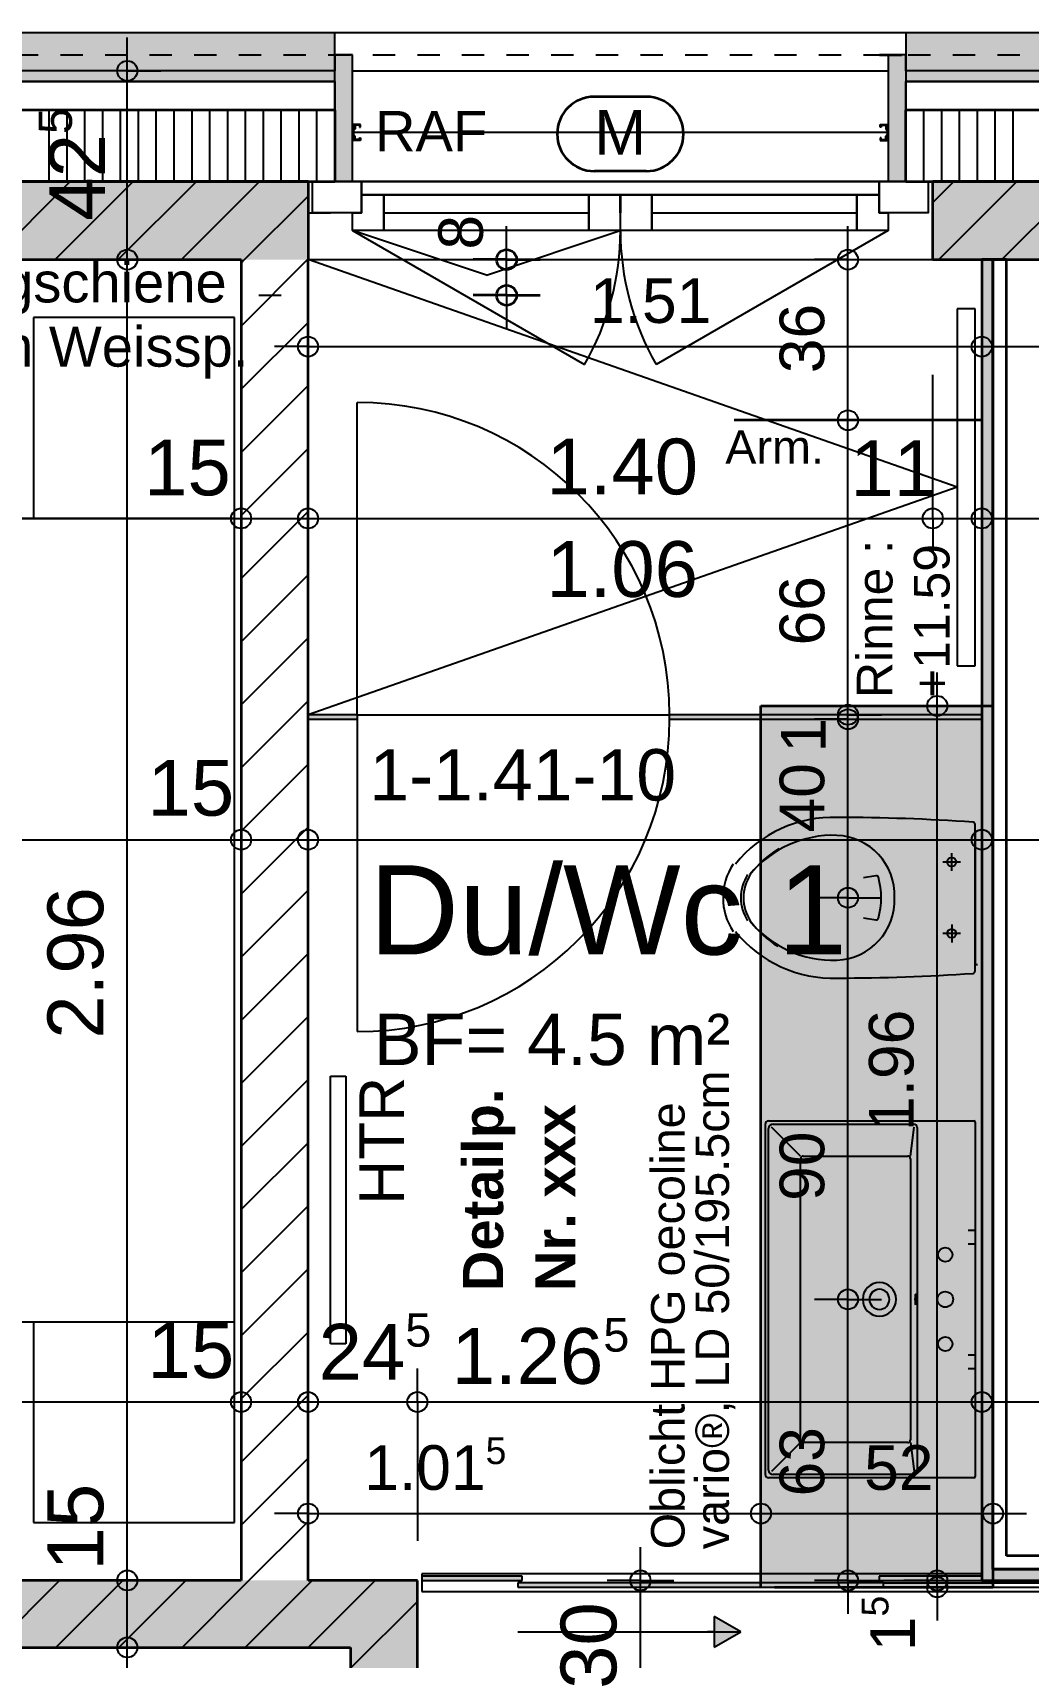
# Model space of a CAD drawing. Header units: centimetres. Extents: x 0.3 to 84.3, y 0.3 to 59.7.
# Drawn here: x 53.09 to 57.56, y 40.55 to 47.83 of the extents above; entities that cross this region are included whole.
import ezdxf

# ---------------------------------------------------------------- set-up
doc = ezdxf.new("R2010")
doc.units = ezdxf.units.CM
for name, pattern in [('AUSGEZOGEN', [0]), ('LINIE_17', [0.05, 0, -0.05]), ('PHANTOM', [63.5, 31.75, -6.35, 6.35, -6.35, 6.35, -6.35]), ('PUNKT', [6.35, 0, -6.35]), ('RAND', [44.45, 12.7, -6.35, 12.7, -6.35, 0, -6.35]), ('VERDECKT', [9.525, 6.35, -3.175])]:
    doc.linetypes.add(name, pattern=pattern)
for name, color, linetype, lineweight in [('Allgemein', 7, 'AUSGEZOGEN', 35), ('Aussenwandverkleidung', 7, 'AUSGEZOGEN', 35), ('Bad', 7, 'AUSGEZOGEN', 25), ('Daemmung', 7, 'AUSGEZOGEN', 35), ('Decke', 7, 'AUSGEZOGEN', 35), ('Fenster', 7, 'AUSGEZOGEN', 35), ('Fensterleibung Beton', 7, 'AUSGEZOGEN', 35), ('Fuellflaeche tragende Wände MW', 7, 'AUSGEZOGEN', 25), ('Holz Fassadenverkleidung', 7, 'AUSGEZOGEN', 35), ('Konstruktion oben', 7, 'VERDECKT', 25), ('Leichtbauwaende', 7, 'AUSGEZOGEN', 35), ('Oeffnungsrichtung Fenster', 7, 'AUSGEZOGEN', 25), ('Oeffnungsrichtung Tuere', 7, 'AUSGEZOGEN', 25), ('Raumbezeichnung', 7, 'AUSGEZOGEN', 35), ('Rolladen', 7, 'AUSGEZOGEN', 25), ('Spengler', 7, 'AUSGEZOGEN', 35), ('Text Werkplan Ausfuehrung', 7, 'AUSGEZOGEN', 50), ('Unterkonstruktion', 7, 'AUSGEZOGEN', 35), ('Vermassung Decke', 180, 'VERDECKT', 50), ('Vorhangbrett', 7, 'AUSGEZOGEN', 25), ('Wand Mauerwerk tragend', 7, 'AUSGEZOGEN', 35), ('Werkplan- Ausfuehrungsmasse', 7, 'AUSGEZOGEN', 25)]:
    doc.layers.add(name, color=color, linetype=linetype, lineweight=lineweight)
for name, color, linetype, lineweight, true_color in [('Elektro Text', 7, 'AUSGEZOGEN', 35, 0x656565), ('HLK Apparate', 7, 'AUSGEZOGEN', 35, 0x656565), ('HLK Text', 7, 'AUSGEZOGEN', 35, 0x656565), ('Moebel', 7, 'AUSGEZOGEN', 25, 0xababab), ('Sanitaer Apparate', 7, 'AUSGEZOGEN', 35, 0x656565), ('Sanitaer Text', 7, 'AUSGEZOGEN', 35, 0x656565), ('Sanitaer Vermassung', 7, 'AUSGEZOGEN', 35, 0x656565)]:
    doc.layers.add(name, color=color, linetype=linetype, lineweight=lineweight, true_color=true_color)
doc.styles.add('ARIAL', font='ARIAL.TTF')

msp = doc.modelspace()

# ---------------------------------------------------------------- hatches: boundary and pattern name
at = {"layer": 'Allgemein', "linetype": 'AUSGEZOGEN', "lineweight": 25}
for points in [[(54.45, 47.484), (54.45, 47.164), (54.53, 47.164), (54.53, 47.484), (54.53, 47.564), (54.53, 47.612), (54.53, 47.66), (54.53, 47.732), (54.45, 47.732), (54.45, 47.66), (54.45, 47.612), (54.45, 47.564)], [(56.93, 47.484), (56.93, 47.164), (57.01, 47.164), (57.01, 47.484), (57.01, 47.564), (57.01, 47.612), (57.01, 47.66), (57.01, 47.732), (56.93, 47.732), (56.93, 47.66), (56.93, 47.612), (56.93, 47.564)]]:
    msp.add_hatch(color=32, dxfattribs=at).paths.add_polyline_path(points)
h = msp.add_hatch(color=32, dxfattribs=at)
h.paths.add_polyline_path([(57.01, 47.612), (63.216, 47.612), (63.216, 47.66), (57.01, 47.66)])
h.paths.add_polyline_path([(36.73, 47.612), (41.45, 47.612), (41.45, 47.66), (36.73, 47.66)])
h.paths.add_polyline_path([(44.01, 47.612), (48.73, 47.612), (48.73, 47.66), (44.01, 47.66)])
h.paths.add_polyline_path([(51.29, 47.612), (54.45, 47.612), (54.45, 47.66), (51.29, 47.66)])
h.paths.add_polyline_path([(31.22, 47.612), (34.17, 47.612), (34.17, 47.66), (31.22, 47.66)])
at = {"layer": 'Bad', "linetype": 'AUSGEZOGEN', "lineweight": 25, "true_color": 0xa8ffff}
h = msp.add_hatch(color=131, dxfattribs=at)
h.paths.add_polyline_path([(57.35, 44.774), (55.95, 44.774), (55.95, 44.754), (57.35, 44.754)])
h.paths.add_polyline_path([(54.33, 44.754), (54.55, 44.754), (54.55, 44.774), (54.33, 44.774)])
for points in [[(55.29, 40.914), (54.84, 40.914), (54.84, 40.894), (55.29, 40.894)], [(56.91, 40.884), (55.27, 40.884), (55.27, 40.864), (56.91, 40.864)], [(57.35, 40.914), (56.89, 40.914), (56.89, 40.894), (57.35, 40.894)]]:
    msp.add_hatch(color=131, dxfattribs=at).paths.add_polyline_path(points)
at = {"layer": 'Decke', "linetype": 'AUSGEZOGEN', "lineweight": 35, "true_color": 0xedf5de}
msp.add_hatch(color=7, dxfattribs=at).paths.add_polyline_path([(57.4, 44.814), (56.36, 44.814), (56.36, 40.864), (57.4, 40.864)])
at = {"layer": 'Fuellflaeche tragende Wände MW', "linetype": 'AUSGEZOGEN', "lineweight": 25}
h = msp.add_hatch(color=254, dxfattribs=at)
h.paths.add_polyline_path([(34.05, 47.164), (32.01, 47.164), (32.01, 46.814), (34.05, 46.814)])
h.paths.add_polyline_path([(51.41, 46.814), (54.33, 46.814), (54.33, 47.164), (51.41, 47.164)])
h.paths.add_polyline_path([(57.13, 47.164), (57.13, 46.814), (62.37, 46.814), (62.37, 47.164)])
h.paths.add_polyline_path([(44.13, 47.164), (44.13, 46.814), (48.61, 46.814), (48.61, 47.164)])
h.paths.add_polyline_path([(41.33, 46.814), (41.33, 47.164), (36.85, 47.164), (36.85, 46.814)])
for points in [[(49.09, 40.894), (49.09, 40.594), (54.52, 40.594), (54.52, 40.894)], [(54.82, 40.894), (54.52, 40.894), (54.52, 40.294), (54.82, 40.294)]]:
    msp.add_hatch(color=254, dxfattribs=at).paths.add_polyline_path(points)
at = {"layer": 'Leichtbauwaende', "linetype": 'AUSGEZOGEN', "lineweight": 25, "true_color": 0xababab}
for points in [[(57.4, 40.944), (57.4, 46.814), (57.35, 46.814), (57.35, 40.944)], [(58.15, 40.944), (57.35, 40.944), (57.35, 40.894), (58.15, 40.894)]]:
    msp.add_hatch(color=253, dxfattribs=at).paths.add_polyline_path(points)
at = {"layer": 'Oeffnungsrichtung Tuere', "linetype": 'AUSGEZOGEN', "lineweight": 25}
msp.add_hatch(color=7, dxfattribs=at).paths.add_polyline_path([(56.15, 40.595), (56.27, 40.664), (56.15, 40.733)])
at = {"layer": 'Spengler', "linetype": 'AUSGEZOGEN', "lineweight": 25, "true_color": 0xfafafa}
for points in [[(51.29, 47.832), (51.29, 47.66), (54.45, 47.66), (54.45, 47.832)], [(63.388, 44.714), (63.388, 47.832), (57.01, 47.832), (57.01, 47.66), (63.216, 47.66), (63.216, 44.714)]]:
    msp.add_hatch(color=7, dxfattribs=at).paths.add_polyline_path(points)

# ---------------------------------------------------------------- linework, layer by layer
at = {"layer": 'Allgemein', "color": 7, "linetype": 'AUSGEZOGEN', "lineweight": 25}
for p, q in [((54.53, 47.732), (54.45, 47.732)), ((54.45, 47.732), (54.45, 47.66)), ((54.53, 47.66), (54.53, 47.732)), ((57.01, 47.732), (56.93, 47.732)), ((56.93, 47.732), (56.93, 47.66)), ((57.01, 47.66), (57.01, 47.732)), ((54.45, 47.66), (51.29, 47.66)), ((54.53, 47.612), (54.53, 47.66)), ((56.93, 47.66), (56.93, 47.612)), ((63.216, 47.66), (57.01, 47.66)), ((51.29, 47.612), (54.45, 47.612)), ((54.45, 47.612), (54.45, 47.564)), ((54.45, 47.564), (54.45, 47.484)), ((54.53, 47.564), (54.53, 47.612)), ((54.53, 47.484), (54.53, 47.564)), ((56.93, 47.612), (56.93, 47.564)), ((56.93, 47.564), (56.93, 47.484)), ((57.01, 47.564), (57.01, 47.612)), ((57.01, 47.612), (63.168, 47.612)), ((57.01, 47.484), (57.01, 47.564)), ((54.45, 47.484), (54.45, 47.164)), ((54.53, 47.164), (54.53, 47.484)), ((56.93, 47.484), (56.93, 47.164)), ((57.01, 47.164), (57.01, 47.484)), ((54.45, 47.164), (54.53, 47.164)), ((56.93, 47.164), (57.01, 47.164))]:
    msp.add_line(p, q, dxfattribs=at)
at = {"layer": 'Aussenwandverkleidung', "color": 7, "linetype": 'VERDECKT', "lineweight": 25}
msp.add_line((54.53, 47.66), (56.93, 47.66), dxfattribs=at)
at = {"layer": 'Bad', "color": 7, "linetype": 'AUSGEZOGEN', "lineweight": 25}
for p, q in [((57.24, 45.794), (54.33, 46.814)), ((57.32, 46.594), (57.24, 46.594)), ((57.24, 46.594), (57.24, 44.994)), ((57.32, 44.994), (57.32, 46.594)), ((54.55, 44.774), (54.55, 46.174)), ((57.24, 45.794), (54.33, 44.774)), ((57.24, 44.994), (57.32, 44.994)), ((54.55, 44.774), (54.33, 44.774)), ((54.33, 44.774), (54.33, 44.754)), ((54.33, 44.754), (54.55, 44.754)), ((54.55, 44.774), (55.95, 44.774)), ((54.55, 44.774), (54.55, 44.754)), ((54.55, 44.754), (54.55, 43.354)), ((55.95, 44.754), (55.95, 44.774)), ((57.35, 44.774), (55.95, 44.774)), ((55.95, 44.754), (57.35, 44.754)), ((57.35, 44.754), (57.35, 44.774)), ((57.32, 43.625), (57.32, 44.283)), ((57.32, 44.254), (57.32, 43.654)), ((57.2151, 44.074), (57.2151, 44.154)), ((57.2551, 44.114), (57.1751, 44.114)), ((56.8753, 44.0527), (56.8195, 44.044)), ((56.8195, 43.864), (56.8753, 43.8553)), ((57.2551, 43.794), (57.1751, 43.794)), ((57.2151, 43.834), (57.2151, 43.754)), ((57.33, 43.654), (57.32, 43.654)), ((55.29, 40.914), (54.84, 40.914)), ((54.84, 40.914), (54.84, 40.894)), ((54.84, 40.894), (55.29, 40.894)), ((56.91, 40.884), (55.27, 40.884)), ((55.27, 40.884), (55.27, 40.864)), ((55.27, 40.864), (56.91, 40.864)), ((55.29, 40.894), (55.29, 40.914)), ((57.35, 40.914), (56.89, 40.914)), ((56.89, 40.914), (56.89, 40.894)), ((56.89, 40.894), (57.35, 40.894)), ((56.91, 40.864), (56.91, 40.884)), ((57.35, 40.894), (57.35, 40.914))]:
    msp.add_line(p, q, dxfattribs=at)
at = {"layer": 'Bad', "color": 7, "linetype": 'PHANTOM', "lineweight": 25}
for p, q in [((57.35, 40.924), (54.84, 40.924)), ((54.84, 40.924), (54.84, 40.844)), ((54.84, 40.844), (62.37, 40.844))]:
    msp.add_line(p, q, dxfattribs=at)
at = {"layer": 'Bad', "color": 7, "linetype": 'VERDECKT', "lineweight": 25}
for p, q in [((56.91, 40.884), (58.35, 40.884)), ((56.91, 40.864), (58.35, 40.864))]:
    msp.add_line(p, q, dxfattribs=at)
at = {"layer": 'Bad', "color": 7, "linetype": 'AUSGEZOGEN', "lineweight": 25}
for centre in [(57.2151, 44.114), (57.2151, 43.794)]:
    msp.add_circle(centre, 0.02, dxfattribs=at)
for centre, radius, start, end in [((54.55, 44.774), 1.4, 0, 90), ((54.55, 44.754), 1.4, 270, 0), ((56.684, 43.7507), 0.5637, 88.03009, 141.07335), ((56.6935, 35.2279), 9.0861, 86.10414, 89.93729), ((57.31, 44.283), 0.01, 0, 85.39182), ((56.6836, 43.7506), 0.4834, 88.01456, 140.57926), ((56.6891, 43.9636), 0.2703, 357.96161, 87.61758), ((56.6635, 43.7997), 0.4358, 120.81381, 143.71434), ((56.4626, 43.954), 0.2726, 146.40649, 213.59351), ((56.4626, 43.954), 0.1926, 147.46699, 212.53301), ((56.4746, 43.954), 0.1926, 147.467, 212.533), ((56.8768, 44.0428), 0.01, 15.97202, 98.82065), ((56.5666, 43.954), 0.3327, 344.02796, 15.97204), ((56.6891, 43.9444), 0.2703, 272.38242, 2.03839), ((56.6836, 44.1574), 0.4834, 219.42074, 271.98544), ((56.6629, 44.107), 0.4345, 216.19095, 238.4865), ((56.8768, 43.8652), 0.01, 261.17935, 344.02798), ((56.684, 44.1573), 0.5637, 218.92665, 271.96991), ((56.6935, 52.6801), 9.0861, 270.0627, 273.89586), ((57.31, 43.625), 0.01, 274.60818, 0)]:
    msp.add_arc(centre, radius, start, end, dxfattribs=at)
at = {"layer": 'Daemmung', "color": 7, "linetype": 'AUSGEZOGEN', "lineweight": 35}
for p, q in [((54.45, 47.484), (51.29, 47.484)), ((54.45, 47.484), (54.45, 47.164)), ((57.01, 47.164), (57.01, 47.484)), ((63.04, 47.484), (57.01, 47.484)), ((51.41, 47.164), (54.33, 47.164)), ((54.33, 47.164), (54.45, 47.164)), ((57.01, 47.164), (57.13, 47.164)), ((57.13, 47.164), (62.72, 47.164))]:
    msp.add_line(p, q, dxfattribs=at)
at = {"layer": 'Daemmung', "color": 7, "linetype": 'AUSGEZOGEN', "lineweight": 25}
for points in [[(53.17, 47.164), (53.17, 47.164), (53.17, 47.164), (53.17, 47.484), (53.17, 47.484)], [(53.17, 47.164), (53.17, 47.164), (53.17, 47.164), (53.17, 47.484), (53.17, 47.484)], [(53.25, 47.164), (53.25, 47.164), (53.25, 47.164), (53.25, 47.484), (53.25, 47.484)], [(53.33, 47.164), (53.33, 47.164), (53.33, 47.164), (53.33, 47.484), (53.33, 47.484)], [(53.41, 47.164), (53.41, 47.164), (53.41, 47.164), (53.41, 47.484), (53.41, 47.484)], [(53.49, 47.164), (53.49, 47.164), (53.49, 47.164), (53.49, 47.484), (53.49, 47.484)], [(53.49, 47.164), (53.49, 47.164), (53.49, 47.164), (53.49, 47.484), (53.49, 47.484)], [(53.57, 47.164), (53.57, 47.164), (53.57, 47.164), (53.57, 47.484), (53.57, 47.484)], [(53.65, 47.164), (53.65, 47.164), (53.65, 47.164), (53.65, 47.484), (53.65, 47.484)], [(53.73, 47.164), (53.73, 47.164), (53.73, 47.164), (53.73, 47.484), (53.73, 47.484)], [(53.81, 47.164), (53.81, 47.164), (53.81, 47.164), (53.81, 47.484), (53.81, 47.484)], [(53.81, 47.164), (53.81, 47.164), (53.81, 47.164), (53.81, 47.484), (53.81, 47.484)], [(53.89, 47.164), (53.89, 47.164), (53.89, 47.164), (53.89, 47.484), (53.89, 47.484)], [(53.97, 47.164), (53.97, 47.164), (53.97, 47.164), (53.97, 47.484), (53.97, 47.484)], [(54.05, 47.164), (54.05, 47.164), (54.05, 47.164), (54.05, 47.484), (54.05, 47.484)], [(54.13, 47.164), (54.13, 47.164), (54.13, 47.164), (54.13, 47.484), (54.13, 47.484)], [(54.13, 47.164), (54.13, 47.164), (54.13, 47.164), (54.13, 47.484), (54.13, 47.484)], [(54.21, 47.164), (54.21, 47.164), (54.21, 47.164), (54.21, 47.484), (54.21, 47.484)], [(54.29, 47.164), (54.29, 47.164), (54.29, 47.164), (54.29, 47.484), (54.29, 47.484)], [(54.37, 47.164), (54.37, 47.164), (54.37, 47.164), (54.37, 47.484), (54.37, 47.484)], [(57.01, 47.164), (57.01, 47.484), (57.01, 47.484)], [(57.09, 47.164), (57.09, 47.484), (57.09, 47.484)], [(57.17, 47.164), (57.17, 47.484), (57.17, 47.484)], [(57.25, 47.164), (57.25, 47.484), (57.25, 47.484)], [(57.33, 47.164), (57.33, 47.484), (57.33, 47.484)], [(57.33, 47.164), (57.33, 47.484), (57.33, 47.484)], [(57.41, 47.164), (57.41, 47.484), (57.41, 47.484)], [(57.49, 47.164), (57.49, 47.484), (57.49, 47.484)]]:
    msp.add_lwpolyline(points, dxfattribs=at)
at = {"layer": 'Decke', "color": 92, "linetype": 'RAND', "lineweight": 35, "true_color": 0x00c600}
for p, q in [((56.36, 44.814), (57.4, 44.814)), ((56.36, 40.864), (56.36, 44.814)), ((57.4, 44.814), (57.4, 40.864)), ((56.42, 40.864), (57.4, 40.864))]:
    msp.add_line(p, q, dxfattribs=at)
at = {"layer": 'Elektro Text', "color": 40, "linetype": 'AUSGEZOGEN', "lineweight": 35}
for p, q in [((55.8461, 47.544), (55.6133, 47.544)), ((55.8461, 47.2107), (55.6133, 47.2107))]:
    msp.add_line(p, q, dxfattribs=at)
for centre, start, end in [((55.6133, 47.3773), 90, 270), ((55.8461, 47.3773), 270, 90)]:
    msp.add_arc(centre, 0.1667, start, end, dxfattribs=at)
at = {"layer": 'Fenster', "color": 7, "linetype": 'AUSGEZOGEN', "lineweight": 25}
for p, q in [((54.67, 47.024), (55.589, 47.024)), ((55.871, 47.024), (56.79, 47.024))]:
    msp.add_line(p, q, dxfattribs=at)
for points in [[(54.45, 47.164), (54.45, 47.832), (57.01, 47.832), (57.01, 47.164), (54.45, 47.164)], [(54.35, 47.164), (54.57, 47.164), (54.57, 47.024), (54.35, 47.024), (54.35, 47.164)], [(56.89, 47.104), (55.731, 47.104), (55.731, 47.024), (55.729, 47.024), (55.729, 47.104), (54.57, 47.104), (54.57, 47.164), (56.89, 47.164), (56.89, 47.104)], [(56.89, 47.164), (57.11, 47.164), (57.11, 47.024), (56.89, 47.024), (56.89, 47.164)], [(54.53, 47.024), (54.57, 47.024), (54.57, 47.104), (54.67, 47.104), (54.67, 46.944), (54.53, 46.944), (54.53, 47.024)], [(54.67, 47.104), (55.589, 47.104), (55.589, 46.944), (54.67, 46.944), (54.67, 47.104)], [(55.589, 47.104), (55.729, 47.104), (55.729, 47.024), (55.729, 46.944), (55.589, 46.944), (55.589, 47.104)], [(55.731, 47.024), (55.731, 47.104), (55.871, 47.104), (55.871, 46.944), (55.731, 46.944), (55.731, 47.024)], [(55.871, 47.104), (56.79, 47.104), (56.79, 46.944), (55.871, 46.944), (55.871, 47.104)], [(56.79, 47.104), (56.89, 47.104), (56.89, 47.024), (56.93, 47.024), (56.93, 46.944), (56.79, 46.944), (56.79, 47.104)]]:
    msp.add_lwpolyline(points, dxfattribs=at)
at = {"layer": 'Fensterleibung Beton', "color": 7, "linetype": 'AUSGEZOGEN', "lineweight": 25}
msp.add_line((54.33, 46.814), (57.13, 46.814), dxfattribs=at)
at = {"layer": 'HLK Apparate', "color": 251, "linetype": 'AUSGEZOGEN', "lineweight": 25, "true_color": 0x656565}
for p, q in [((54.43, 43.154), (54.5, 43.154)), ((54.43, 41.954), (54.43, 43.154)), ((54.5, 43.154), (54.5, 41.954)), ((54.5, 41.954), (54.43, 41.954))]:
    msp.add_line(p, q, dxfattribs=at)
at = {"layer": 'Holz Fassadenverkleidung', "color": 7, "linetype": 'LINIE_17', "lineweight": 25}
msp.add_line((31.22, 47.732), (63.288, 47.732), dxfattribs=at)
at = {"layer": 'Konstruktion oben', "color": 7, "linetype": 'PUNKT', "lineweight": 35}
msp.add_line((31.092, 47.732), (63.288, 47.732), dxfattribs=at)
at = {"layer": 'Leichtbauwaende', "color": 7, "linetype": 'AUSGEZOGEN', "lineweight": 35}
for p, q in [((57.4, 46.814), (57.35, 46.814)), ((57.35, 46.814), (57.35, 40.944)), ((57.46, 46.814), (57.4, 46.814)), ((57.4, 46.814), (57.4, 40.944)), ((57.4, 40.944), (57.4, 46.814)), ((57.46, 41.004), (57.46, 46.814)), ((57.35, 40.944), (57.35, 40.894)), ((57.46, 40.944), (57.4, 40.944)), ((57.4, 40.944), (57.46, 40.944)), ((58.04, 41.004), (57.46, 41.004)), ((58.1, 40.944), (57.46, 40.944)), ((57.46, 40.944), (58.1, 40.944)), ((57.35, 40.894), (58.15, 40.894))]:
    msp.add_line(p, q, dxfattribs=at)
at = {"layer": 'Moebel', "color": 253, "linetype": 'AUSGEZOGEN', "lineweight": 25, "true_color": 0xababab}
for p, q in [((53.1, 46.554), (53.1, 45.654)), ((54, 46.554), (53.1, 46.554)), ((54, 45.454), (54, 46.554)), ((54, 45.654), (50, 45.654)), ((54, 42.054), (54, 45.454)), ((50, 42.054), (54, 42.054)), ((53.1, 42.054), (53.1, 41.154)), ((54, 41.154), (54, 42.054)), ((53.1, 41.154), (54, 41.154))]:
    msp.add_line(p, q, dxfattribs=at)
at = {"layer": 'Oeffnungsrichtung Fenster', "color": 7, "linetype": 'AUSGEZOGEN', "lineweight": 25}
for p, q in [((54.53, 46.944), (55.5692, 46.344)), ((55.1295, 46.744), (54.53, 46.944)), ((55.1295, 46.744), (55.729, 46.944)), ((56.93, 46.944), (55.8908, 46.344))]:
    msp.add_line(p, q, dxfattribs=at)
for centre, start, end in [((54.53, 46.944), 330, 0), ((56.93, 46.944), 180, 210)]:
    msp.add_arc(centre, 1.2, start, end, dxfattribs=at)
at = {"layer": 'Oeffnungsrichtung Tuere', "color": 7, "linetype": 'AUSGEZOGEN', "lineweight": 25}
for p, q in [((56.27, 40.664), (56.15, 40.733)), ((56.15, 40.733), (56.15, 40.595)), ((55.27, 40.664), (56.27, 40.664)), ((56.15, 40.664), (56.12, 40.664)), ((56.15, 40.595), (56.27, 40.664)), ((56.27, 40.664), (56.27, 40.664)), ((56.27, 40.664), (56.27, 40.664)), ((56.27, 40.664), (56.27, 40.664))]:
    msp.add_line(p, q, dxfattribs=at)
at = {"layer": 'Rolladen', "color": 7, "linetype": 'AUSGEZOGEN', "lineweight": 25}
for p, q in [((54.531, 47.416), (54.531, 47.42)), ((54.565, 47.42), (54.531, 47.42)), ((54.537, 47.416), (54.531, 47.416)), ((54.537, 47.416), (54.537, 47.402)), ((54.541, 47.416), (54.541, 47.4003)), ((54.561, 47.416), (54.541, 47.416)), ((54.561, 47.416), (54.561, 47.408)), ((54.565, 47.408), (54.565, 47.42)), ((56.895, 47.408), (56.895, 47.42)), ((56.895, 47.42), (56.929, 47.42)), ((56.899, 47.416), (56.919, 47.416)), ((56.899, 47.416), (56.899, 47.408)), ((56.919, 47.416), (56.919, 47.4003)), ((56.923, 47.416), (56.929, 47.416)), ((56.923, 47.416), (56.923, 47.402)), ((56.929, 47.416), (56.929, 47.42)), ((54.537, 47.402), (54.53, 47.395)), ((54.53, 47.373), (54.53, 47.395)), ((54.53, 47.379), (54.53, 47.389)), ((54.53, 47.378), (54.53, 47.379)), ((54.537, 47.366), (54.53, 47.373)), ((54.537, 47.352), (54.531, 47.352)), ((54.531, 47.348), (54.531, 47.352)), ((54.565, 47.348), (54.531, 47.348)), ((54.541, 47.4003), (54.534, 47.3933)), ((54.534, 47.3933), (54.534, 47.3747)), ((54.541, 47.3677), (54.534, 47.3747)), ((54.537, 47.352), (54.537, 47.366)), ((54.541, 47.352), (54.541, 47.3677)), ((54.561, 47.352), (54.541, 47.352)), ((54.561, 47.408), (54.565, 47.408)), ((54.561, 47.36), (54.565, 47.36)), ((54.561, 47.352), (54.561, 47.36)), ((54.565, 47.36), (54.565, 47.348)), ((56.899, 47.408), (56.895, 47.408)), ((56.895, 47.36), (56.895, 47.348)), ((56.899, 47.36), (56.895, 47.36)), ((56.895, 47.348), (56.929, 47.348)), ((56.899, 47.352), (56.899, 47.36)), ((56.899, 47.352), (56.919, 47.352)), ((56.919, 47.4003), (56.926, 47.3933)), ((56.919, 47.3677), (56.926, 47.3747)), ((56.919, 47.352), (56.919, 47.3677)), ((56.923, 47.402), (56.93, 47.395)), ((56.923, 47.366), (56.93, 47.373)), ((56.923, 47.352), (56.923, 47.366)), ((56.923, 47.352), (56.929, 47.352)), ((56.926, 47.3933), (56.926, 47.3747)), ((56.929, 47.348), (56.929, 47.352)), ((56.93, 47.373), (56.93, 47.395)), ((56.93, 47.379), (56.93, 47.389)), ((56.93, 47.378), (56.93, 47.379))]:
    msp.add_line(p, q, dxfattribs=at)
at = {"layer": 'Rolladen', "color": 7, "linetype": 'PHANTOM', "lineweight": 25}
msp.add_line((56.93, 47.384), (54.53, 47.384), dxfattribs=at)
at = {"layer": 'Sanitaer Apparate', "color": 240, "linetype": 'VERDECKT', "lineweight": 35}
msp.add_line((57.35, 46.094), (56.24, 46.094), dxfattribs=at)
at = {"layer": 'Sanitaer Apparate', "color": 7, "linetype": 'AUSGEZOGEN', "lineweight": 25}
for p, q in [((56.38, 41.368), (56.38, 42.94)), ((56.394, 42.954), (57.314, 42.954)), ((56.3944, 41.3884), (56.3944, 42.9196)), ((56.5379, 42.796), (56.4078, 42.9262)), ((56.4144, 42.9396), (57.044, 42.9396)), ((57.0298, 42.796), (57.0466, 42.9262)), ((57.32, 42.948), (57.32, 41.36)), ((56.5379, 41.524), (56.5379, 42.784)), ((56.5499, 42.796), (57.0178, 42.796)), ((57.0298, 42.784), (57.0298, 41.524)), ((57.2882, 42.464), (57.3182, 42.464)), ((57.2882, 42.4027), (57.3182, 42.4027)), ((57.2882, 41.9052), (57.3182, 41.9052)), ((57.2882, 41.844), (57.3182, 41.844)), ((56.5379, 41.512), (56.4078, 41.3818)), ((57.0178, 41.512), (56.5499, 41.512)), ((57.0298, 41.512), (57.0466, 41.3818)), ((57.314, 41.354), (56.394, 41.354)), ((57.044, 41.3684), (56.4144, 41.3684))]:
    msp.add_line(p, q, dxfattribs=at)
msp.add_lwpolyline([(57.06, 42.9236), (57.06, 42.154), (57.06, 41.3844)], dxfattribs=at)
for centre, radius in [((57.1859, 42.354), 0.032), ((57.1859, 42.154), 0.035), ((57.1859, 41.954), 0.032)]:
    msp.add_circle(centre, radius, dxfattribs=at)
for centre, radius, start, end in [((56.394, 42.94), 0.014, 90, 180), ((56.4144, 42.9196), 0.02, 90, 180), ((57.044, 42.9236), 0.016, 0, 90), ((57.314, 42.948), 0.006, 0, 90), ((56.5499, 42.784), 0.012, 90, 180), ((57.0178, 42.784), 0.012, 0, 90), ((56.8909, 42.154), 0.075, 0, 180), ((56.8909, 42.154), 0.045, 0, 180), ((56.8909, 42.154), 0.075, 180, 0), ((56.8909, 42.154), 0.045, 180, 0), ((56.5499, 41.524), 0.012, 180, 270), ((57.0178, 41.524), 0.012, 270, 0), ((56.4144, 41.3884), 0.02, 180, 270), ((57.044, 41.3844), 0.016, 270, 0), ((56.394, 41.368), 0.014, 180, 270), ((57.314, 41.36), 0.006, 270, 0)]:
    msp.add_arc(centre, radius, start, end, dxfattribs=at)
msp.add_ellipse((57.0539, 42.154), major_axis=(0, -0.024), ratio=0.087489, dxfattribs=at)
at = {"layer": 'Sanitaer Vermassung', "color": 240, "linetype": 'AUSGEZOGEN', "lineweight": 25}
for p, q in [((56.75, 46.814), (56.75, 46.964)), ((56.75, 46.814), (56.6, 46.814)), ((56.75, 46.814), (56.9, 46.814)), ((56.75, 46.814), (56.75, 46.814)), ((56.75, 46.094), (56.75, 46.814)), ((54.33, 46.424), (54.33, 46.574)), ((57.35, 46.424), (57.35, 46.574)), ((54.33, 46.424), (54.18, 46.424)), ((54.33, 46.424), (54.33, 46.274)), ((54.33, 46.424), (54.33, 46.424)), ((57.35, 46.424), (57.35, 46.274)), ((57.35, 46.424), (57.35, 46.424)), ((57.35, 46.424), (58.15, 46.424)), ((56.75, 46.094), (56.6, 46.094)), ((56.75, 46.094), (56.9, 46.094)), ((56.75, 46.094), (56.75, 46.094)), ((56.75, 44.774), (56.75, 46.094)), ((56.75, 44.774), (56.6, 44.774)), ((56.75, 44.754), (56.6, 44.754)), ((56.75, 44.774), (56.9, 44.774)), ((56.75, 44.774), (56.75, 44.774)), ((56.75, 44.754), (56.75, 44.774)), ((56.75, 44.754), (56.9, 44.754)), ((56.75, 44.754), (56.75, 44.754)), ((56.75, 43.954), (56.75, 44.754)), ((56.75, 43.954), (56.6, 43.954)), ((56.75, 43.954), (56.9, 43.954)), ((56.75, 43.954), (56.75, 43.954)), ((56.75, 42.154), (56.75, 43.954)), ((56.75, 42.154), (56.6, 42.154)), ((56.75, 42.154), (56.9, 42.154)), ((56.75, 42.154), (56.75, 42.154)), ((56.75, 40.894), (56.75, 42.154)), ((56.75, 40.894), (56.6, 40.894)), ((56.75, 40.894), (56.9, 40.894)), ((56.75, 40.894), (56.75, 40.894)), ((56.75, 40.894), (56.75, 40.744))]:
    msp.add_line(p, q, dxfattribs=at)
msp.add_lwpolyline([(54.33, 46.424), (55.3864, 46.424), (55.3864, 46.424), (57.35, 46.424)], dxfattribs=at)
for centre in [(56.75, 46.814), (54.33, 46.424), (57.35, 46.424), (56.75, 46.094), (56.75, 44.774), (56.75, 44.754), (56.75, 43.954), (56.75, 42.154), (56.75, 40.894)]:
    msp.add_circle(centre, 0.045, dxfattribs=at)
at = {"layer": 'Spengler', "color": 7, "linetype": 'AUSGEZOGEN', "lineweight": 25}
for p, q in [((51.29, 47.832), (54.45, 47.832)), ((57.01, 47.832), (63.388, 47.832))]:
    msp.add_line(p, q, dxfattribs=at)
at = {"layer": 'Unterkonstruktion', "color": 7, "linetype": 'AUSGEZOGEN', "lineweight": 25}
for p, q in [((54.45, 47.612), (51.29, 47.612)), ((54.45, 47.612), (54.45, 47.564)), ((54.45, 47.564), (54.45, 47.484)), ((57.01, 47.564), (57.01, 47.612)), ((63.168, 47.612), (57.01, 47.612)), ((57.01, 47.484), (57.01, 47.564)), ((51.29, 47.484), (54.45, 47.484)), ((57.01, 47.484), (63.04, 47.484))]:
    msp.add_line(p, q, dxfattribs=at)
at = {"layer": 'Vermassung Decke', "color": 92, "linetype": 'AUSGEZOGEN', "lineweight": 25, "true_color": 0x00c600}
for p, q in [((57.15, 44.814), (57.15, 44.964)), ((57.15, 44.814), (57, 44.814)), ((57.15, 44.814), (57.3, 44.814)), ((57.15, 44.814), (57.15, 44.814)), ((57.15, 40.894), (57.15, 44.814)), ((54.33, 41.194), (54.33, 41.344)), ((56.36, 41.194), (56.36, 41.344)), ((57.4, 41.194), (57.4, 41.344)), ((54.33, 41.194), (54.18, 41.194)), ((54.33, 41.194), (54.33, 41.044)), ((54.33, 41.194), (54.33, 41.194)), ((56.36, 41.194), (56.36, 41.044)), ((56.36, 41.194), (56.36, 41.194)), ((56.36, 41.194), (57.4, 41.194)), ((57.4, 41.194), (57.4, 41.044)), ((57.4, 41.194), (57.4, 41.194)), ((57.4, 41.194), (57.55, 41.194)), ((57.15, 40.894), (57, 40.894)), ((57.15, 40.864), (57, 40.864)), ((57.15, 40.894), (57.3, 40.894)), ((57.15, 40.894), (57.15, 40.894)), ((57.15, 40.864), (57.15, 40.894)), ((57.15, 40.864), (57.3, 40.864)), ((57.15, 40.864), (57.15, 40.864)), ((57.15, 40.864), (57.15, 40.714))]:
    msp.add_line(p, q, dxfattribs=at)
msp.add_lwpolyline([(54.33, 41.194), (54.3979, 41.194), (54.3979, 41.194), (56.36, 41.194)], dxfattribs=at)
for centre in [(57.15, 44.814), (54.33, 41.194), (56.36, 41.194), (57.4, 41.194), (57.15, 40.894), (57.15, 40.864)]:
    msp.add_circle(centre, 0.045, dxfattribs=at)
at = {"layer": 'Vorhangbrett', "color": 191, "linetype": 'AUSGEZOGEN', "lineweight": 25, "true_color": 0xbe96ea}
for p, q in [((55.22, 46.814), (55.22, 46.964)), ((55.22, 46.654), (55.22, 46.814)), ((55.22, 46.654), (55.22, 46.504))]:
    msp.add_line(p, q, dxfattribs=at)
at = {"layer": 'Vorhangbrett', "color": 191, "linetype": 'AUSGEZOGEN', "lineweight": 35, "true_color": 0xbe96ea}
for p, q in [((55.22, 46.814), (55.07, 46.814)), ((55.22, 46.814), (55.37, 46.814)), ((55.22, 46.654), (55.07, 46.654)), ((55.22, 46.654), (55.37, 46.654))]:
    msp.add_line(p, q, dxfattribs=at)
at = {"layer": 'Vorhangbrett', "color": 191, "linetype": 'PUNKT', "lineweight": 25, "true_color": 0xbe96ea}
msp.add_line((54.11, 46.654), (57.35, 46.654), dxfattribs=at)
at = {"layer": 'Vorhangbrett', "color": 191, "linetype": 'AUSGEZOGEN', "lineweight": 35, "true_color": 0xbe96ea}
for centre in [(55.22, 46.814), (55.22, 46.654)]:
    msp.add_circle(centre, 0.045, dxfattribs=at)
at = {"layer": 'Wand Mauerwerk tragend', "color": 7, "linetype": 'AUSGEZOGEN', "lineweight": 35}
for p, q in [((54.33, 47.164), (51.41, 47.164)), ((54.33, 47.164), (54.33, 47.024)), ((57.13, 47.024), (57.13, 47.164)), ((62.72, 47.164), (57.13, 47.164)), ((54.33, 47.024), (54.33, 46.814)), ((57.13, 46.814), (57.13, 47.024)), ((51.41, 46.814), (54.03, 46.814)), ((54.03, 46.814), (54.03, 40.894)), ((54.33, 40.914), (54.33, 46.814)), ((57.13, 46.814), (57.35, 46.814)), ((57.35, 46.814), (57.4, 46.814)), ((57.4, 46.814), (57.46, 46.814)), ((57.46, 46.814), (58.04, 46.814)), ((54.03, 40.894), (49.09, 40.894)), ((54.33, 40.894), (54.33, 40.914)), ((54.52, 40.894), (54.33, 40.894)), ((54.82, 40.894), (54.52, 40.894)), ((54.82, 40.294), (54.82, 40.894)), ((49.09, 40.594), (54.52, 40.594)), ((54.52, 40.594), (54.52, 40.294))]:
    msp.add_line(p, q, dxfattribs=at)
at = {"layer": 'Wand Mauerwerk tragend', "color": 180, "linetype": 'PUNKT', "lineweight": 25}
for p, q in [((54.45, 47.164), (54.33, 47.164)), ((54.33, 47.164), (54.33, 47.024)), ((54.53, 47.164), (54.45, 47.164)), ((56.93, 47.164), (54.53, 47.164)), ((57.01, 47.164), (56.93, 47.164)), ((57.13, 47.164), (57.01, 47.164)), ((57.13, 47.024), (57.13, 47.164)), ((54.33, 47.024), (57.13, 47.024))]:
    msp.add_line(p, q, dxfattribs=at)
at = {"layer": 'Wand Mauerwerk tragend', "color": 7, "linetype": 'AUSGEZOGEN', "lineweight": 25}
for p, q in [((57.13, 47.0702), (57.2238, 47.164)), ((57.1566, 46.814), (57.5066, 47.164)), ((57.4395, 46.814), (57.7895, 47.164)), ((54.03, 46.7986), (54.0454, 46.814)), ((54.03, 46.5158), (54.3282, 46.814)), ((54.03, 46.2329), (54.33, 46.5329)), ((54.03, 45.9501), (54.33, 46.2501)), ((54.03, 45.6673), (54.33, 45.9673)), ((54.03, 45.3844), (54.33, 45.6844)), ((54.03, 45.1016), (54.33, 45.4016)), ((54.03, 44.8187), (54.33, 45.1187)), ((54.03, 44.5359), (54.33, 44.8359)), ((54.03, 44.253), (54.33, 44.553)), ((54.03, 43.9702), (54.33, 44.2702)), ((54.03, 43.6874), (54.33, 43.9874)), ((54.03, 43.4045), (54.33, 43.7045)), ((54.03, 43.1217), (54.33, 43.4217)), ((54.03, 42.8388), (54.33, 43.1388)), ((54.03, 42.556), (54.33, 42.856)), ((54.03, 42.2731), (54.33, 42.5731)), ((54.03, 41.9903), (54.33, 42.2903)), ((54.03, 41.7075), (54.33, 42.0075)), ((54.03, 41.4246), (54.33, 41.7246)), ((54.03, 41.1418), (54.33, 41.4418)), ((54.0651, 40.894), (54.33, 41.1589)), ((52.9165, 40.594), (53.2165, 40.894)), ((53.1994, 40.594), (53.4994, 40.894)), ((53.4822, 40.594), (53.7822, 40.894)), ((53.7651, 40.594), (54.0651, 40.894)), ((54.0479, 40.594), (54.3479, 40.894)), ((54.3308, 40.594), (54.52, 40.7832))]:
    msp.add_line(p, q, dxfattribs=at)
for points in [[(52.914, 46.814), (52.914, 46.814), (53.264, 47.164)], [(53.1968, 46.814), (53.1968, 46.814), (53.5468, 47.164)], [(53.4797, 46.814), (53.4797, 46.814), (53.8297, 47.164)], [(53.7625, 46.814), (53.7625, 46.814), (54.1125, 47.164)], [(54.0454, 46.814), (54.0454, 46.814), (54.33, 47.0986)], [(54.3282, 46.814), (54.3282, 46.814), (54.33, 46.8158)], [(54.52, 40.7832), (54.52, 40.7832), (54.6308, 40.894)], [(54.52, 40.5004), (54.52, 40.5004), (54.82, 40.8004)]]:
    msp.add_lwpolyline(points, dxfattribs=at)
at = {"layer": 'Werkplan- Ausfuehrungsmasse', "color": 7, "linetype": 'AUSGEZOGEN', "lineweight": 25}
for p, q in [((53.52, 47.66), (53.52, 47.81)), ((53.52, 47.66), (53.37, 47.66)), ((53.52, 47.66), (53.67, 47.66)), ((53.52, 47.66), (53.52, 47.66)), ((53.52, 46.814), (53.52, 47.66)), ((53.52, 46.814), (53.37, 46.814)), ((53.52, 46.814), (53.67, 46.814)), ((53.52, 46.814), (53.52, 46.814)), ((53.52, 40.894), (53.52, 46.814)), ((54.03, 45.654), (54.03, 45.804)), ((54.33, 45.654), (54.33, 45.804)), ((57.13, 45.654), (57.13, 45.804)), ((57.35, 45.654), (57.35, 45.804)), ((51.41, 45.654), (54.03, 45.654)), ((54.03, 45.654), (54.03, 45.504)), ((54.03, 45.654), (54.33, 45.654)), ((54.33, 45.654), (54.33, 45.504)), ((54.33, 45.654), (57.13, 45.654)), ((57.13, 45.654), (57.13, 45.504)), ((57.13, 45.654), (57.35, 45.654)), ((57.35, 45.654), (57.35, 45.504)), ((57.35, 45.654), (58.15, 45.654)), ((54.03, 44.214), (54.03, 44.364)), ((54.33, 44.214), (54.33, 44.364)), ((57.35, 44.214), (57.35, 44.364)), ((45.29, 44.214), (54.03, 44.214)), ((54.03, 44.214), (54.03, 44.064)), ((54.03, 44.214), (54.03, 44.214)), ((54.03, 44.214), (54.33, 44.214)), ((54.33, 44.214), (54.33, 44.064)), ((54.33, 44.214), (54.33, 44.214)), ((54.33, 44.214), (57.35, 44.214)), ((57.35, 44.214), (57.35, 44.064)), ((57.35, 44.214), (57.35, 44.214)), ((57.35, 44.214), (58.15, 44.214)), ((54.03, 41.694), (54.03, 41.844)), ((54.33, 41.694), (54.33, 41.844)), ((54.82, 41.694), (54.82, 41.844)), ((57.35, 41.694), (57.35, 41.844)), ((49.09, 41.694), (54.03, 41.694)), ((54.03, 41.694), (54.03, 41.544)), ((54.03, 41.694), (54.03, 41.694)), ((54.03, 41.694), (54.33, 41.694)), ((54.33, 41.694), (54.33, 41.544)), ((54.33, 41.694), (54.33, 41.694)), ((54.33, 41.694), (54.82, 41.694)), ((54.82, 41.694), (54.82, 41.544)), ((54.82, 41.694), (54.82, 41.0713)), ((54.82, 41.694), (57.35, 41.694)), ((57.35, 41.694), (57.35, 41.544)), ((57.35, 41.694), (57.35, 41.694)), ((57.35, 41.694), (58.15, 41.694)), ((55.82, 40.894), (55.82, 41.044)), ((53.52, 40.894), (53.37, 40.894)), ((53.52, 40.894), (53.67, 40.894)), ((53.52, 40.894), (53.52, 40.894)), ((53.52, 40.594), (53.52, 40.894)), ((55.82, 40.894), (55.67, 40.894)), ((55.82, 40.894), (55.97, 40.894)), ((55.82, 40.894), (55.82, 40.894)), ((55.82, 40.294), (55.82, 40.894)), ((53.52, 40.594), (53.37, 40.594)), ((53.52, 40.594), (53.67, 40.594)), ((53.52, 40.594), (53.52, 40.594)), ((53.52, 40.294), (53.52, 40.594))]:
    msp.add_line(p, q, dxfattribs=at)
for points in [[(54.33, 45.654), (54.33, 45.7165), (54.33, 45.7165), (54.33, 45.7165), (54.33, 45.7165), (54.33, 45.7165), (54.33, 45.7165), (54.33, 45.7165), (54.33, 45.7165), (54.33, 45.7165), (54.33, 45.7165), (54.33, 45.7165), (54.33, 45.7165), (54.33, 45.7279), (54.33, 45.7279), (54.33, 46.2976)], [(57.13, 45.654), (57.13, 45.7165), (57.13, 45.7165), (57.13, 45.7165), (57.13, 45.7165), (57.13, 45.7165), (57.13, 45.7165), (57.13, 45.7165), (57.13, 45.7165), (57.13, 45.7293), (57.13, 45.7293), (57.13, 46.2976)], [(57.35, 45.654), (57.35, 45.7165), (57.35, 45.7165), (57.35, 45.7165), (57.35, 45.7165), (57.35, 45.7165), (57.35, 45.7165), (57.35, 45.7165), (57.35, 45.7165), (57.35, 45.7294), (57.35, 45.7294), (57.35, 46.2976)], [(54.03, 45.654), (54.03, 45.7165), (54.03, 45.7165), (54.03, 45.7165), (54.03, 45.7165), (54.03, 45.7165), (54.03, 45.7165), (54.03, 45.7165), (54.03, 45.7165), (54.03, 45.7165), (54.03, 45.7165), (54.03, 45.7165), (54.03, 45.7165), (54.03, 45.7278), (54.03, 45.7278), (54.03, 46.214)]]:
    msp.add_lwpolyline(points, dxfattribs=at)
for centre in [(53.52, 47.66), (53.52, 46.814), (54.03, 45.654), (54.33, 45.654), (57.13, 45.654), (57.35, 45.654), (54.03, 44.214), (54.33, 44.214), (57.35, 44.214), (54.03, 41.694), (54.33, 41.694), (54.82, 41.694), (57.35, 41.694), (53.52, 40.894), (55.82, 40.894), (53.52, 40.594)]:
    msp.add_circle(centre, 0.045, dxfattribs=at)

# ---------------------------------------------------------------- texts
at = {"layer": 'Elektro Text', "color": 40, "linetype": 'AUSGEZOGEN', "lineweight": 35, "insert": (55.6133, 47.284), "char_height": 0.2, "width": 0.1, "attachment_point": 7, "style": 'ARIAL'}
msp.add_mtext('M', dxfattribs=at)
at = {"layer": 'HLK Text', "color": 251, "linetype": 'AUSGEZOGEN', "lineweight": 35, "true_color": 0x656565, "insert": (54.76, 42.5773), "char_height": 0.2, "width": 0.1, "attachment_point": 7, "rotation": 90, "style": 'ARIAL'}
msp.add_mtext('HTR', dxfattribs=at)
at = {"layer": 'Raumbezeichnung', "color": 7, "linetype": 'AUSGEZOGEN', "lineweight": 50, "char_height": 0.23, "width": 0.115, "attachment_point": 7, "style": 'ARIAL'}
for s, insert in [('1-1.41-10', (54.6047, 44.3866)), ('BF=\\~4.5\\~m²', (54.6247, 43.2007))]:
    msp.add_mtext(s, dxfattribs=dict(at, insert=insert))
at = {"layer": 'Raumbezeichnung', "color": 7, "linetype": 'AUSGEZOGEN', "lineweight": 35, "insert": (54.6032, 43.694), "char_height": 0.4, "width": 0.2, "attachment_point": 7, "style": 'ARIAL'}
msp.add_mtext('Du/Wc\\~1', dxfattribs=at)
at = {"layer": 'Sanitaer Text', "color": 240, "linetype": 'AUSGEZOGEN', "lineweight": 35, "char_height": 0.16, "width": 0.08, "attachment_point": 7, "rotation": 90, "style": 'ARIAL'}
for s, insert in [('Rinne\\~:', (56.9517, 44.8496)), ('+11.59', (57.2077, 44.8496))]:
    msp.add_mtext(s, dxfattribs=dict(at, insert=insert))
at = {"layer": 'Sanitaer Vermassung', "color": 240, "linetype": 'AUSGEZOGEN', "lineweight": 35, "insert": (55.5938, 46.5274), "char_height": 0.2, "width": 0.1, "attachment_point": 7, "style": 'ARIAL'}
msp.add_mtext('1.51', dxfattribs=at)
at = {"layer": 'Sanitaer Vermassung', "color": 240, "linetype": 'AUSGEZOGEN', "lineweight": 35, "char_height": 0.2, "width": 0.1, "attachment_point": 7, "rotation": 90, "style": 'ARIAL'}
for s, insert in [('36', (56.6465, 46.305)), ('66', (56.6466, 45.085)), ('1', (56.65, 44.6049)), ('40', (56.6465, 44.2466)), ('90', (56.6466, 42.5953)), ('63', (56.6466, 41.2709))]:
    msp.add_mtext(s, dxfattribs=dict(at, insert=insert))
at = {"layer": 'Text Werkplan Ausfuehrung', "color": 7, "linetype": 'AUSGEZOGEN', "lineweight": 35, "insert": (54.63, 47.3), "char_height": 0.18, "width": 0.09, "attachment_point": 7, "style": 'ARIAL'}
msp.add_mtext('RAF', dxfattribs=at)
at = {"layer": 'Text Werkplan Ausfuehrung', "color": 240, "linetype": 'AUSGEZOGEN', "lineweight": 25, "insert": (56.2, 45.899), "char_height": 0.15, "width": 0.075, "attachment_point": 7, "style": 'ARIAL'}
msp.add_mtext('Arm.', dxfattribs=at)
at = {"layer": 'Text Werkplan Ausfuehrung', "color": 7, "linetype": 'AUSGEZOGEN', "lineweight": 25, "char_height": 0.15, "width": 0.075, "attachment_point": 7, "rotation": 90, "style": 'ARIAL'}
for s, insert in [('vario®,\\~LD\\~50/195.5cm', (56.2447, 41.034)), ('Oblicht\\~HPG\\~oecoline\\~', (56.0197, 41.034))]:
    msp.add_mtext(s, dxfattribs=dict(at, insert=insert))
at = {"layer": 'Text Werkplan Ausfuehrung', "color": 7, "linetype": 'AUSGEZOGEN', "lineweight": 35, "char_height": 0.18, "width": 0.09, "attachment_point": 7, "rotation": 90, "style": 'ARIAL'}
for s, insert in [('\\fArial|i0|b1|c0|p0;Detailp.', (55.2587, 42.1908)), ('\\fArial|i0|b1|c0|p0;Nr.\\~xxx', (55.5287, 42.1908))]:
    msp.add_mtext(s, dxfattribs=dict(at, insert=insert))
at = {"layer": 'Vermassung Decke', "color": 92, "linetype": 'AUSGEZOGEN', "lineweight": 35, "true_color": 0x00c600, "attachment_point": 7, "rotation": 90, "style": 'ARIAL'}
for s, insert, char_height, width in [('1.96', (57.0466, 42.9085), 0.2, 0.1), ('5', (56.9333, 40.7325), 0.12, 0.06), ('1', (57.05, 40.5771), 0.2, 0.1)]:
    msp.add_mtext(s, dxfattribs=dict(at, insert=insert, char_height=char_height, width=width))
at = {"layer": 'Vermassung Decke', "color": 92, "linetype": 'AUSGEZOGEN', "lineweight": 35, "true_color": 0x00c600, "attachment_point": 7, "style": 'ARIAL'}
for s, insert, char_height, width in [('5', (55.1258, 41.4141), 0.12, 0.06), ('1.01', (54.582, 41.2974), 0.2, 0.1), ('52', (56.8226, 41.2974), 0.2, 0.1)]:
    msp.add_mtext(s, dxfattribs=dict(at, insert=insert, char_height=char_height, width=width))
at = {"layer": 'Vorhangbrett', "color": 191, "linetype": 'AUSGEZOGEN', "lineweight": 35, "true_color": 0xbe96ea, "insert": (55.1166, 46.859), "char_height": 0.2, "width": 0.1, "attachment_point": 7, "rotation": 90, "style": 'ARIAL'}
msp.add_mtext('8', dxfattribs=at)
at = {"layer": 'Vorhangbrett', "color": 191, "linetype": 'AUSGEZOGEN', "lineweight": 35, "true_color": 0xbe96ea, "char_height": 0.18, "width": 0.09, "attachment_point": 7, "style": 'ARIAL'}
for s, insert in [('Vorhangschiene', (52.1483, 46.568)), ('VS57\\~im\\~Weissp.', (52.1483, 46.28))]:
    msp.add_mtext(s, dxfattribs=dict(at, insert=insert))
at = {"layer": 'Werkplan- Ausfuehrungsmasse', "color": 7, "linetype": 'AUSGEZOGEN', "lineweight": 50, "attachment_point": 7, "rotation": 90, "style": 'ARIAL'}
for s, insert, char_height, width in [('5', (53.2742, 47.3772), 0.15, 0.075), ('42', (53.42, 46.9887), 0.25, 0.125), ('2.96', (53.4157, 43.3221), 0.25, 0.125), ('15', (53.4157, 40.939), 0.25, 0.125), ('30', (55.7156, 40.4081), 0.25, 0.125)]:
    msp.add_mtext(s, dxfattribs=dict(at, insert=insert, char_height=char_height, width=width))
at = {"layer": 'Werkplan- Ausfuehrungsmasse', "color": 7, "linetype": 'AUSGEZOGEN', "lineweight": 50, "attachment_point": 7, "style": 'ARIAL'}
for s, insert, char_height, width in [('15', (53.5952, 45.754), 0.25, 0.125), ('1.40', (55.3985, 45.7583), 0.25, 0.125), ('11', (56.7606, 45.754), 0.25, 0.125), ('1.06', (55.3981, 45.2987), 0.25, 0.125), ('15', (53.6105, 44.3183), 0.25, 0.125), ('15', (53.6105, 41.7983), 0.25, 0.125), ('24', (54.3774, 41.794), 0.25, 0.125), ('5', (54.7658, 41.9398), 0.15, 0.075), ('1.26', (54.9737, 41.7718), 0.25, 0.125), ('5', (55.6535, 41.9176), 0.15, 0.075)]:
    msp.add_mtext(s, dxfattribs=dict(at, insert=insert, char_height=char_height, width=width))

doc.saveas('drawing.dxf')
